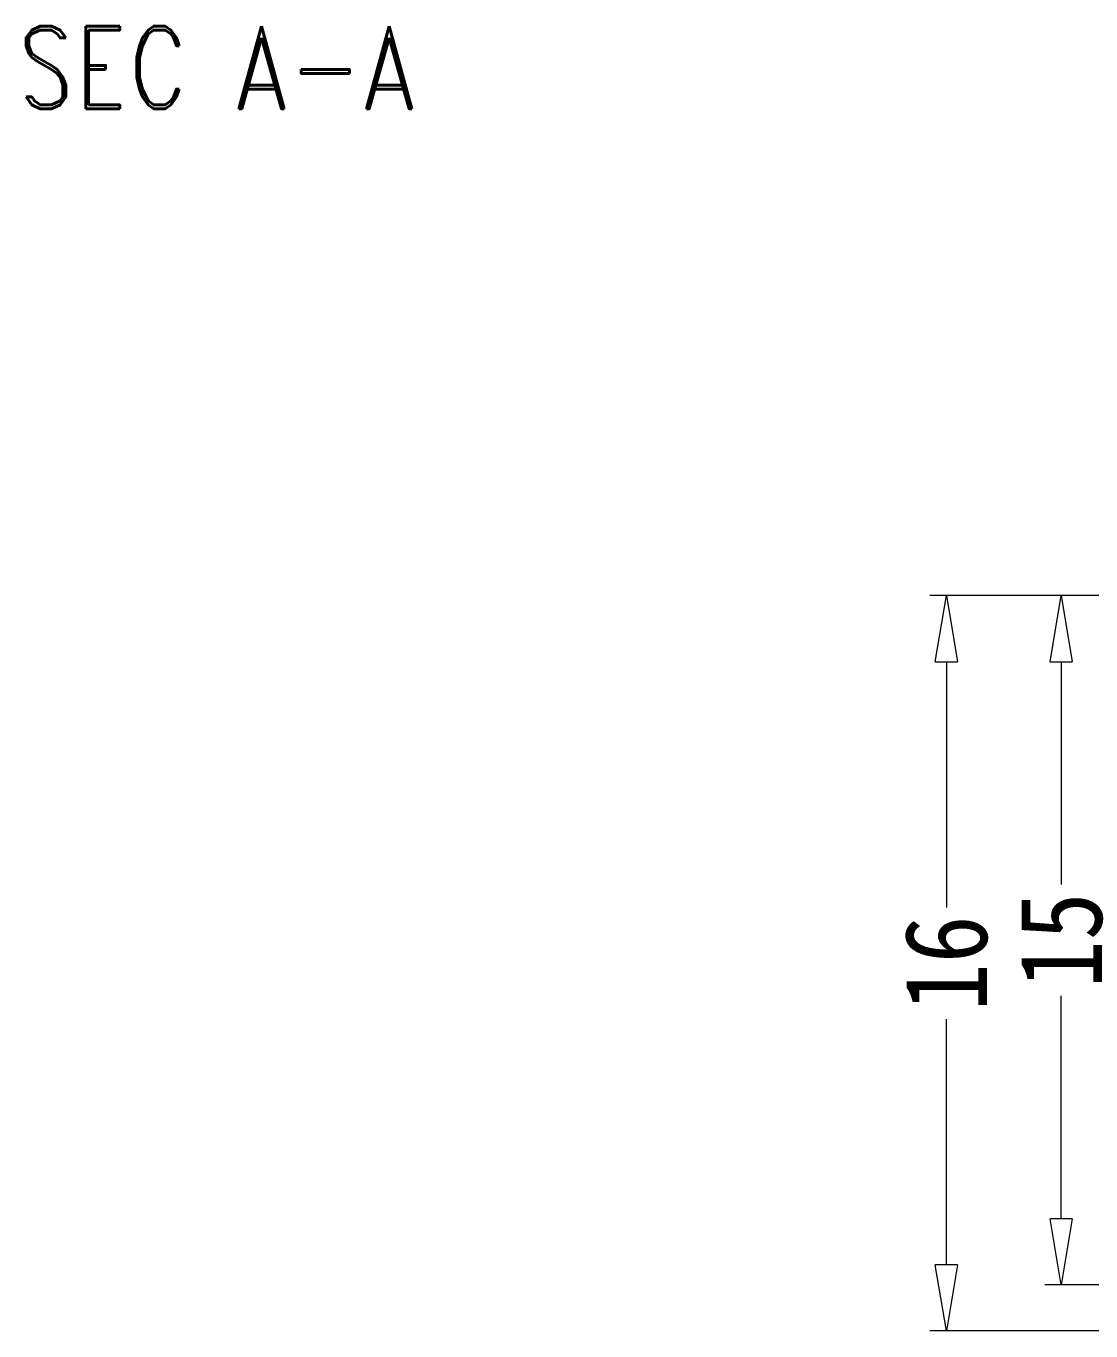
# Model space of a CAD drawing. Header units: millimetres. Extents: x 782 to 1788, y -2780 to -1928.
# Drawn here: x 793.2 to 816.37, y -2758.15 to -2729.76 of the extents above; entities that cross this region are included whole.
import ezdxf
from ezdxf.enums import TextEntityAlignment as Align

# ---------------------------------------------------------------- set-up
doc = ezdxf.new("R2010")
doc.units = ezdxf.units.MM
doc.layers.add('dim', color=3, linetype='Continuous', lineweight=9)
doc.layers.add('hatch', color=56, linetype='Continuous', lineweight=9)
doc.styles.add('FFS', font='SIMFANG.TTF', dxfattribs={"width": 0.85})
doc.styles.add('LongTou', font='romand.shx', dxfattribs={"width": 0.8, "bigfont": 'whgdtxt.shx'})
doc.dimstyles.new('YanXiu', dxfattribs={"dimtxt": 2.5, "dimasz": 2.2, "dimexe": 1, "dimexo": 0.6, "dimgap": 0.66, "dimtad": 0, "dimzin": 9, "dimdsep": 46, "dimtxsty": 'FFS', "dimblk": 'CLOSEDBLANK', "dimcen": 0, "dimclrd": 256, "dimclre": 131, "dimclrt": 42, "dimazin": 0, "dimtfac": 1, "dimtofl": 0, "dimtmove": 0, "dimatfit": 3, "dimldrblk": 'CLOSEDBLANK', "dimfxl": 1, "dimlwd": 5, "dimlwe": 5, "dimarcsym": 0})

# ---------------------------------------------------------------- blocks, each defined once
blk = doc.blocks.new('_ClosedBlank')
at = {"color": 0, "linetype": 'ByBlock', "lineweight": -2}
for p, q in [((-1, 0.167), (0, 0)), ((-1, 0.167), (-1, -0.167)), ((0, 0), (-1, -0.167))]:
    blk.add_line(p, q, dxfattribs=at)
blk = doc.blocks.new('*D82')
at = {"layer": 'Defpoints', "color": 0}
for p in [(823.522, -2742.154, 0), (815.721, -2757.154), (819.842, -2757.154, 0)]:
    blk.add_point(p, dxfattribs=at)
at = {"layer": 'dim', "color": 131, "lineweight": 5}
for p, q in [((823.162, -2742.154), (815.361, -2742.154)), ((819.482, -2757.154), (815.361, -2757.154))]:
    blk.add_line(p, q, dxfattribs=at)
at = {"layer": 'dim', "lineweight": 5}
for p, q in [((815.721, -2743.594), (815.721, -2748.442)), ((815.721, -2755.714), (815.721, -2750.865))]:
    blk.add_line(p, q, dxfattribs=at)
at = {"layer": 'dim', "lineweight": 5, "xscale": 1.44, "yscale": 1.44, "zscale": 1.44}
for p, rotation in [((815.721, -2742.154), 90), ((815.721, -2757.154), 270)]:
    blk.add_blockref('_ClosedBlank', p, dxfattribs=dict(at, rotation=rotation))
at = {"layer": 'dim', "color": 42, "insert": (815.721, -2749.654), "char_height": 1.8, "attachment_point": 5, "rotation": 90, "style": 'FFS'}
blk.add_mtext('15', dxfattribs=at)
blk = doc.blocks.new('*D83')
at = {"layer": 'Defpoints', "color": 0}
for p in [(823.522, -2742.154, 0), (813.221, -2758.154), (822.977, -2758.154, 0)]:
    blk.add_point(p, dxfattribs=at)
at = {"layer": 'dim', "color": 131, "lineweight": 5}
for p, q in [((823.162, -2742.154), (812.861, -2742.154)), ((822.617, -2758.154), (812.861, -2758.154))]:
    blk.add_line(p, q, dxfattribs=at)
at = {"layer": 'dim', "lineweight": 5}
for p, q in [((813.221, -2743.594), (813.221, -2748.938)), ((813.221, -2756.714), (813.221, -2751.369))]:
    blk.add_line(p, q, dxfattribs=at)
at = {"layer": 'dim', "lineweight": 5, "xscale": 1.44, "yscale": 1.44, "zscale": 1.44}
for p, rotation in [((813.221, -2742.154), 90), ((813.221, -2758.154), 270)]:
    blk.add_blockref('_ClosedBlank', p, dxfattribs=dict(at, rotation=rotation))
at = {"layer": 'dim', "color": 42, "insert": (813.221, -2750.154), "char_height": 1.8, "attachment_point": 5, "rotation": 90, "style": 'FFS'}
blk.add_mtext('16', dxfattribs=at)

msp = doc.modelspace()

# ---------------------------------------------------------------- texts
at = {"layer": 'hatch', "color": 6, "style": 'LongTou', "width": 0.8}
msp.add_text('SEC A-A', height=1.8, dxfattribs=at).set_placement((797.364, -2730.663, 0), align=Align.MIDDLE)

# ---------------------------------------------------------------- dimensions: what is measured, and where the dimension line sits
at = {"layer": 'dim'}
for base, p2, picture, middle in [((813.221, -2758.154, 0), (822.977, -2758.154, 0), '*D83', (813.221, -2750.154, 0)), ((815.721, -2757.154, 0), (819.842, -2757.154, 0), '*D82', (815.721, -2749.654, 0))]:
    dim = msp.add_linear_dim(base=base, p1=(823.522, -2742.154, 0), p2=p2, angle=90, dimstyle='YanXiu', override={"dimtxt": 1.8, "dimasz": 1.44, "dimexe": 0.35982, "dimexo": 0.35982, "dimgap": 0.35982, "dimzin": 8}, dxfattribs=at)
    dim.commit()
    dim.dimension.update_dxf_attribs({"geometry": picture, "text_midpoint": middle})

doc.saveas('drawing.dxf')
